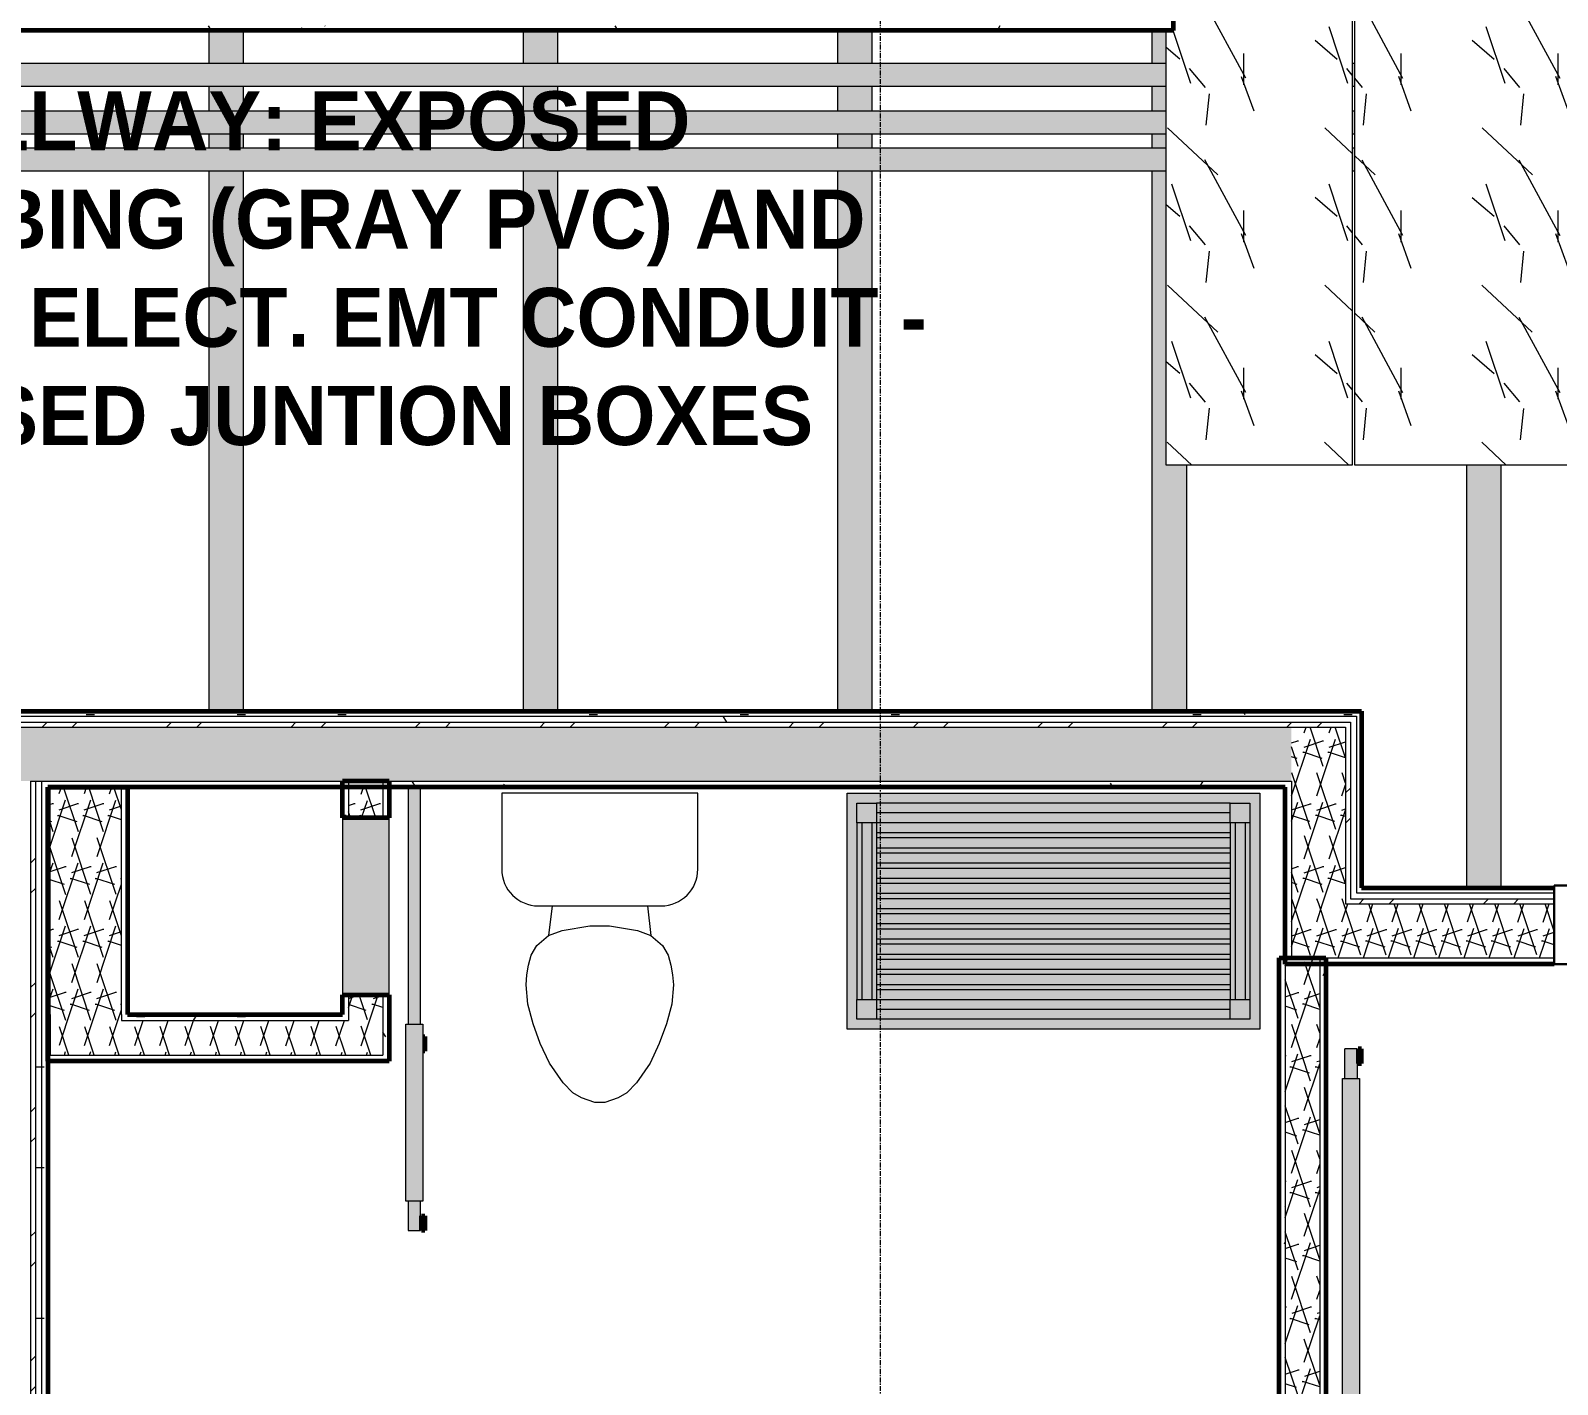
# Model space of a CAD drawing. Header units: inches. Extents: x -4169 to -1846, y 9706 to 12377.
# Drawn here: x -2913.8 to -2758.4, y 11579.8 to 11717.6 of the extents above; entities that cross this region are included whole.
import ezdxf

# ---------------------------------------------------------------- set-up
doc = ezdxf.new("R2010")
doc.units = ezdxf.units.IN
doc.header["$MEASUREMENT"] = 0
doc.linetypes.add('Grid Line 1_2_', pattern=[0.875, 0.5, -0.125, 0.125, -0.125])
for name, color, linetype, lineweight in [('0-1', 7, 'Continuous', 5), ('0-2', 50, 'Continuous', 18), ('A-CLNG', 13, 'Continuous', 18), ('A-CLNG-PATT-1', 252, 'Continuous', 18), ('A-DOOR', 31, 'Continuous', 18), ('A-DOOR-3', 135, 'Continuous', 18), ('A-DOOR-4', 50, 'Continuous', 18), ('A-DOOR-5', 10, 'Continuous', 60), ('A-DOOR-6', 31, 'Continuous', 30), ('A-DOOR-7', 31, 'Continuous', 9), ('A-DOOR-FRAM', 31, 'Continuous', 30), ('A-WALL', 113, 'Continuous', 18), ('A-WALL-1', 8, 'Continuous', 5), ('A-WALL-4', 10, 'Continuous', 60), ('A-WALL-5', 50, 'Continuous', 18), ('A-WALL-PATT-1', 250, 'Continuous', 9), ('A-WALL-PATT-2', 253, 'Continuous', 9), ('A-WALL-PATT-4', 111, 'Continuous', 9), ('G-ANNO-TEXT', 231, 'Continuous', 9), ('I-WALL-3', 2, 'Continuous', 60), ('P-PIPE', 3, 'Continuous', 9), ('P-PIPE-1', 3, 'Continuous', 5), ('P-SANR-FIXT-2', 250, 'Continuous', 9), ('Q-CASE-1', 9, 'Continuous', 9), ('Q-CASE-3', 250, 'Continuous', 9), ('S-BEAM', 12, 'Continuous', 9), ('S-GRID-1', 1, 'Grid Line 1_2_', 9)]:
    doc.layers.add(name, color=color, linetype=linetype, lineweight=lineweight)
doc.styles.add('Century Gothic_B', font='GOTHICB.TTF', dxfattribs={"height": 6})
pattern_1 = [(0, (0, 0), (20.48, 5.12), [0.845, -14.515, 0.845, -14.515, -81.92]), (0, (0, 0), (20.48, 5.12), [-30.72, 0.845, -29.875, 0.845, -14.515, -35.84]), (0, (0, 0), (20.48, 5.12), [-76.8, 0.845, -9.395, 0.845, -24.755]), (120, (7.68, 2.56), (-14.67405, 15.1762003), [0.845, -14.515, 0.845, -14.515, -81.92]), (120, (7.68, 2.56), (-14.67405, 15.1762003), [-30.72, 0.845, -29.875, 0.845, -14.515, -35.84]), (120, (7.68, 2.56), (-14.67405, 15.1762003), [-76.8, 0.845, -9.395, 0.845, -24.755]), (240, (10.24, 12.8), (-5.80595, -20.2962003), [0.845, -14.515, 0.845, -14.515, -81.92]), (240, (10.24, 12.8), (-5.80595, -20.2962003), [-30.72, 0.845, -29.875, 0.845, -14.515, -35.84]), (240, (10.24, 12.8), (-5.80595, -20.2962003), [-76.8, 0.845, -9.395, 0.845, -24.755])]
pattern_2 = [(161.57, (0.32, 0.32), (-2.560496185, -0.000537386), [0, -18.214, 2.022, 0]), (18.43, (-0.32, 0.32), (-2.560496185, 0.000537386), [0, -18.214, 2.022, 0]), (108.43, (0.32, 0.32), (1.27922091, -6.400876726), [6.07, -14.166]), (71.57, (-0.32, 0.32), (1.27922091, 6.400876726), [6.07, -14.166])]
pattern_3 = [(45, (0, 0), (-6.335677, 6.335677), []), (45, (0, 9.6), (-6.335677, 6.335677), [])]

# ---------------------------------------------------------------- blocks, each defined once
blk = doc.blocks.new('BARN - FLUSH - 3-0 x 7-0 BARN DOOR-2638557-ENLARGED RCP - 2ND FLOOR PLAN')
at = {"layer": 'A-DOOR-3'}
for points in [[(-58.5, 5.82), (-58.5, 6), (-60, 6), (-60, 5.67), (-58.5, 5.67)], [(-21, 5.82), (-57, 5.82), (-57, 4.07), (-21, 4.07)], [(-22.23, 6), (-23.73, 6), (-23.73, 5.82), (-22.23, 5.82)]]:
    blk.add_hatch(color=256, dxfattribs=at).paths.add_polyline_path(points, flags=0)
h = blk.add_hatch(color=256, dxfattribs=at)
h.paths.add_polyline_path([(21, 5.57), (-21, 5.55), (-21, 4.95), (21, 4.95), (21, 5.55)], flags=0)
h.paths.add_polyline_path([(-57, 5.57), (-60, 5.55), (-60, 4.95), (-57, 4.95), (-57, 5.57)], flags=0)
h = blk.add_hatch(color=256, dxfattribs=at)
h.paths.add_polyline_path([(21, 4.32), (21, 4.95), (-21, 4.95), (-21, 4.32), (17.92, 4.32)], flags=0)
h.paths.add_polyline_path([(-57, 4.79), (-57, 4.95), (-60, 4.95), (-60, 4.32), (-57, 4.34), (-57, 4.78)], flags=0)
at = {"layer": 'A-DOOR-4'}
for p, q in [((-60, 5.57), (-57, 5.57)), ((-60, 5.57), (-60, 4.95)), ((-60, 4.95), (-60, 4.32)), ((-57, 4.07), (-57, 5.82)), ((-57, 5.82), (-21, 5.82)), ((-21, 5.82), (-21, 4.07)), ((-21, 5.57), (21, 5.57)), ((21, 4.95), (21, 5.57)), ((21, 4.32), (21, 4.95)), ((-57, 4.32), (-60, 4.32)), ((-21, 4.07), (-57, 4.07)), ((21, 4.32), (-21, 4.32))]:
    blk.add_line(p, q, dxfattribs=at)
at = {"layer": 'A-DOOR-5'}
for p, q in [((-60, 6), (-60, 5.67)), ((-58.5, 6), (-60, 6)), ((-60, 5.67), (-58.5, 5.67)), ((-58.5, 5.67), (-58.5, 6)), ((-23.73, 6), (-23.73, 5.82)), ((-22.23, 6), (-23.73, 6)), ((-22.23, 5.82), (-22.23, 6))]:
    blk.add_line(p, q, dxfattribs=at)
blk = doc.blocks.new('Toilet-Domestic-3D - Toilet-Domestic-3D-1372870-ENLARGED RCP - 2ND FLOOR PLAN')
at = {"layer": 'P-SANR-FIXT-2'}
for p, q in [((-3.74, 10), (-2.74, 11)), ((-2.74, 11), (-1.87, 11.5)), ((-1.87, 11.5), (-0.5, 12)), ((-0.5, 12), (0.5, 12)), ((0.5, 12), (1.87, 11.5)), ((1.87, 11.5), (2.74, 11)), ((2.74, 11), (3.74, 10)), ((-5.13, 8), (-3.74, 10)), ((3.74, 10), (5.13, 8)), ((-6.06, 6), (-5.13, 8)), ((5.13, 8), (6.06, 6)), ((-6.79, 4), (-6.06, 6)), ((6.06, 6), (6.79, 4)), ((-7.33, 1.99), (-6.79, 4)), ((6.79, 4), (7.33, 1.99)), ((-7.5, 0), (-7.33, 1.99)), ((7.33, 1.99), (7.5, 0)), ((-7.41, -1), (-7.5, 0)), ((-7.24, -2), (-7.41, -1)), ((7.41, -1), (7.24, -2)), ((7.5, 0), (7.41, -1)), ((-6.97, -3), (-7.24, -2)), ((-6.4, -4), (-6.97, -3)), ((6.97, -3), (6.4, -4)), ((7.24, -2), (6.97, -3)), ((-5.21, -5), (-6.4, -4)), ((6.4, -4), (5.21, -5)), ((-3.84, -5.5), (-5.21, -5)), ((-4.86, -8.02), (-5.21, -5)), ((-1, -6), (-3.84, -5.5)), ((1, -6), (-1, -6)), ((3.84, -5.5), (1, -6)), ((5.21, -5), (3.84, -5.5)), ((4.86, -8.02), (5.21, -5)), ((6.25, -8.02), (-6.25, -8.02)), ((-9.98, -11.75), (-9.98, -19.48)), ((9.98, -19.48), (9.98, -11.75)), ((-9.98, -19.48), (9.98, -19.48))]:
    blk.add_line(p, q, dxfattribs=at)
for centre, start, end in [((-6.25, -11.75), 90, 180), ((6.25, -11.75), 0, 90)]:
    blk.add_arc(centre, 3.73, start, end, dxfattribs=at)
blk = doc.blocks.new('Bath Vanity - Bath Vanity 42_-V95-ENLARGED RCP - 2ND FLOOR PLAN')
at = {"layer": 'Q-CASE-1'}
h = blk.add_hatch(color=256, dxfattribs=at)
h.paths.add_polyline_path([(21.74, 0), (-20.26, 0), (-20.26, -24), (21.74, -24), (21.74, -1)], flags=0)
h.paths.add_polyline_path([(-19.26, -1), (20.74, -1), (20.74, -23), (-19.26, -23), (-19.26, -3)], flags=0)
h.paths.add_polyline_path([(17.58, -2), (-17.26, -2), (-17.26, -3), (18.74, -3), (18.74, -2)], flags=0)
h.paths.add_polyline_path([(18.74, -4), (-17.26, -4), (-17.26, -4.55), (18.74, -4.55)], flags=0)
h.paths.add_polyline_path([(17.58, -5.55), (-17.26, -5.55), (-17.26, -6.09), (18.74, -6.09), (18.74, -5.55)], flags=0)
h.paths.add_polyline_path([(-17.26, -7.09), (-17.26, -7.64), (18.74, -7.64), (18.74, -7.09), (-16.18, -7.09)], flags=0)
h.paths.add_polyline_path([(-16.18, -8.64), (-17.26, -8.64), (-17.26, -9.18), (18.74, -9.18), (18.74, -8.64), (-9.14, -8.64)], flags=0)
h.paths.add_polyline_path([(17.58, -10.18), (-17.26, -10.18), (-17.26, -10.73), (18.74, -10.73), (18.74, -10.18)], flags=0)
h.paths.add_polyline_path([(17.58, -11.73), (-17.26, -11.73), (-17.26, -12.27), (18.74, -12.27), (18.74, -11.73)], flags=0)
h.paths.add_polyline_path([(18.74, -13.27), (-17.26, -13.27), (-17.26, -13.82), (18.74, -13.82)], flags=0)
h.paths.add_polyline_path([(17.58, -14.82), (-17.26, -14.82), (-17.26, -15.36), (18.74, -15.36), (18.74, -14.82)], flags=0)
h.paths.add_polyline_path([(-16.18, -16.36), (-17.26, -16.36), (-17.26, -16.91), (18.74, -16.91), (18.74, -16.36), (17.58, -16.36)], flags=0)
h.paths.add_polyline_path([(-16.18, -17.91), (-17.26, -17.91), (-17.26, -18.45), (18.74, -18.45), (18.74, -17.91), (17.58, -17.91)], flags=0)
h.paths.add_polyline_path([(18.74, -19.45), (-17.26, -19.45), (-17.26, -20), (18.74, -20)], flags=0)
h.paths.add_polyline_path([(-17.26, -21), (-17.26, -22), (18.74, -22), (18.74, -21), (-16.18, -21)], flags=0)
h = blk.add_hatch(color=256, dxfattribs=at)
h.paths.add_polyline_path([(-18.76, -1), (-19.26, -1), (-19.26, -3), (-17.26, -3), (-17.26, -1), (-17.76, -1)], flags=0)
h.paths.add_polyline_path([(20.74, -1), (18.74, -1), (18.74, -3), (20.74, -3), (20.74, -1.11)], flags=0)
h.paths.add_polyline_path([(-19.26, -21), (-19.26, -23), (-17.26, -23), (-17.26, -21), (-18.76, -21)], flags=0)
h.paths.add_polyline_path([(18.74, -21), (18.74, -23), (20.74, -23), (20.74, -21), (19.17, -21)], flags=0)
for points in [[(17.58, -1), (-17.26, -1), (-17.26, -2), (18.74, -2), (18.74, -1)], [(-19.26, -3), (-19.26, -21), (-18.76, -21), (-18.76, -3)], [(-17.76, -3), (-18.76, -3), (-18.76, -21), (-17.76, -21), (-17.76, -4)], [(-17.76, -3), (-17.76, -21), (-17.26, -21), (-17.26, -3)], [(-17.26, -3), (-17.26, -4), (18.74, -4), (18.74, -3), (-16.18, -3)], [(19.24, -3), (18.74, -3), (18.74, -21), (19.24, -21), (19.24, -4)], [(20.24, -3), (19.24, -3), (19.24, -21), (20.24, -21), (20.24, -4)], [(20.24, -3), (20.24, -21), (20.74, -21), (20.74, -3)], [(-16.18, -4.55), (-17.26, -4.55), (-17.26, -5.55), (18.74, -5.55), (18.74, -4.55), (17.58, -4.55)], [(-16.18, -6.09), (-17.26, -6.09), (-17.26, -7.09), (18.74, -7.09), (18.74, -6.09), (17.58, -6.09)], [(17.58, -7.64), (-17.26, -7.64), (-17.26, -8.64), (18.74, -8.64), (18.74, -7.64)], [(-17.26, -9.18), (-17.26, -10.18), (18.74, -10.18), (18.74, -9.18), (-16.18, -9.18)], [(-16.18, -10.73), (-17.26, -10.73), (-17.26, -11.73), (18.74, -11.73), (18.74, -10.73), (17.58, -10.73)], [(-17.26, -12.27), (-17.26, -13.27), (18.74, -13.27), (18.74, -12.27), (-16.18, -12.27)], [(-16.18, -13.82), (-17.26, -13.82), (-17.26, -14.82), (18.74, -14.82), (18.74, -13.82), (17.58, -13.82)], [(-16.18, -15.36), (-17.26, -15.36), (-17.26, -16.36), (18.74, -16.36), (18.74, -15.36), (17.58, -15.36)], [(-16.18, -16.91), (-17.26, -16.91), (-17.26, -17.91), (18.74, -17.91), (18.74, -16.91), (17.58, -16.91)], [(-16.18, -18.45), (-17.26, -18.45), (-17.26, -19.45), (18.74, -19.45), (18.74, -18.45), (17.58, -18.45)], [(-17.26, -20), (-17.26, -21), (18.74, -21), (18.74, -20), (-16.18, -20)], [(17.58, -22), (-17.26, -22), (-17.26, -23), (18.74, -23), (18.74, -22), (18.01, -22)]]:
    blk.add_hatch(color=256, dxfattribs=at).paths.add_polyline_path(points, flags=0)
at = {"layer": 'Q-CASE-3'}
for p, q in [((-20.26, 0), (21.74, 0)), ((-20.26, -24), (-20.26, 0)), ((-19.26, -3), (-19.26, -1)), ((-19.26, -1), (-17.26, -1)), ((18.74, -1), (-17.26, -1)), ((-17.26, -1), (-17.26, -3)), ((18.74, -3), (18.74, -1)), ((18.74, -1), (20.74, -1)), ((20.74, -1), (20.74, -3)), ((21.74, 0), (21.74, -24)), ((-19.26, -3), (-19.26, -21)), ((-17.26, -3), (-19.26, -3)), ((-18.76, -3), (-18.76, -21)), ((-17.76, -3), (-17.76, -21)), ((18.74, -2), (-17.26, -2)), ((18.74, -3), (-17.26, -3)), ((-17.26, -3), (-17.26, -21)), ((18.74, -3), (18.74, -21)), ((20.74, -3), (18.74, -3)), ((19.24, -3), (19.24, -21)), ((20.24, -3), (20.24, -21)), ((20.74, -3), (20.74, -21)), ((-17.26, -4), (18.74, -4)), ((18.74, -4.55), (-17.26, -4.55)), ((-17.26, -5.55), (18.74, -5.55)), ((18.74, -6.09), (-17.26, -6.09)), ((-17.26, -7.09), (18.74, -7.09)), ((18.74, -7.64), (-17.26, -7.64)), ((-17.26, -8.64), (18.74, -8.64)), ((18.74, -9.18), (-17.26, -9.18)), ((-17.26, -10.18), (18.74, -10.18)), ((18.74, -10.73), (-17.26, -10.73)), ((-17.26, -11.73), (18.74, -11.73)), ((18.74, -12.27), (-17.26, -12.27)), ((-17.26, -13.27), (18.74, -13.27)), ((18.74, -13.82), (-17.26, -13.82)), ((-17.26, -14.82), (18.74, -14.82)), ((18.74, -15.36), (-17.26, -15.36)), ((-17.26, -16.36), (18.74, -16.36)), ((18.74, -16.91), (-17.26, -16.91)), ((-17.26, -17.91), (18.74, -17.91)), ((18.74, -18.45), (-17.26, -18.45)), ((-17.26, -19.45), (18.74, -19.45)), ((18.74, -20), (-17.26, -20)), ((-19.26, -23), (-19.26, -21)), ((-19.26, -21), (-17.26, -21)), ((-17.26, -21), (18.74, -21)), ((-17.26, -21), (-17.26, -23)), ((18.74, -23), (18.74, -21)), ((18.74, -21), (20.74, -21)), ((20.74, -21), (20.74, -23)), ((-17.26, -23), (-19.26, -23)), ((18.74, -22), (-17.26, -22)), ((18.74, -23), (-17.26, -23)), ((20.74, -23), (18.74, -23)), ((21.74, -24), (-20.26, -24))]:
    blk.add_line(p, q, dxfattribs=at)
blk = doc.blocks.new('BARN - FLUSH - WIDTH 2-V97-ENLARGED RCP - 2ND FLOOR PLAN')
at = {"layer": 'A-DOOR-3'}
h = blk.add_hatch(color=256, dxfattribs=at)
h.paths.add_polyline_path([(-33, -4.34), (-33, -4.95), (-30, -4.95), (-30, -4.32), (-33, -4.32)], flags=0)
h.paths.add_polyline_path([(-12, -4.86), (-11.99, -4.95), (12, -4.95), (12, -4.32), (-12, -4.34), (-12, -4.79)], flags=0)
for points in [[(-30, -5.82), (-12, -5.82), (-12, -4.07), (-30, -4.07)], [(-33, -6), (-31.5, -6), (-31.5, -5.67), (-33, -5.67)], [(-14.73, -6), (-13.23, -6), (-13.23, -5.82), (-14.73, -5.82)]]:
    blk.add_hatch(color=256, dxfattribs=at).paths.add_polyline_path(points, flags=0)
h = blk.add_hatch(color=256, dxfattribs=at)
h.paths.add_polyline_path([(-33, -5.55), (-33, -5.57), (-30, -5.55), (-30, -4.95), (-33, -4.95), (-33, -5.49)], flags=0)
h.paths.add_polyline_path([(-12, -4.95), (-11.99, -5.57), (12, -5.55), (12, -4.95), (-11.99, -4.95)], flags=0)
at = {"layer": 'A-DOOR-4'}
for p, q in [((-30, -4.32), (-33, -4.32)), ((-33, -4.32), (-33, -4.95)), ((-30, -5.82), (-30, -4.07)), ((-30, -4.07), (-12, -4.07)), ((-12, -4.07), (-12, -5.82)), ((12, -4.32), (-11.99, -4.32)), ((12, -4.95), (12, -4.32)), ((-33, -4.95), (-33, -5.57)), ((-33, -5.57), (-30, -5.57)), ((-12, -5.82), (-30, -5.82)), ((-11.99, -5.57), (12, -5.57)), ((12, -5.57), (12, -4.95))]:
    blk.add_line(p, q, dxfattribs=at)
at = {"layer": 'A-DOOR-5'}
for p, q in [((-33, -6), (-33, -5.67)), ((-33, -5.67), (-31.5, -5.67)), ((-31.5, -6), (-33, -6)), ((-31.5, -5.67), (-31.5, -6)), ((-14.73, -6), (-14.73, -5.82)), ((-13.23, -6), (-14.73, -6)), ((-13.23, -5.82), (-13.23, -6))]:
    blk.add_line(p, q, dxfattribs=at)
blk = doc.blocks.new('CTR - 1st Phase - Unit Layouts_rvt-1-ENLARGED RCP - 2ND FLOOR PLAN')
at = {"layer": 'A-WALL-1'}
for points in [[(-2911.82, 11613.36), (-2911.82, 11640.61), (-2912.07, 11640.61), (-2912.07, 11613.36)], [(-2881.45, 11619.49), (-2877.32, 11619.49), (-2877.32, 11637.49), (-2882.07, 11637.49), (-2882.07, 11619.49)]]:
    blk.add_hatch(color=256, dxfattribs=at).paths.add_polyline_path(points, flags=0)
at = {"layer": 'A-WALL-PATT-1'}
h = blk.add_hatch(dxfattribs=at)
h.set_pattern_fill('FP_1', color=256, style=0, pattern_type=2)
h.set_pattern_definition(pattern_1)
h.paths.add_polyline_path([(-2882.07, 11616.86), (-2881.45, 11616.86), (-2881.45, 11619.49), (-2882.07, 11619.49), (-2882.07, 11617.49)], flags=0)
h.paths.add_polyline_path([(-2882.07, 11637.49), (-2881.45, 11637.49), (-2881.45, 11640.61), (-2882.07, 11640.61)], flags=0)
h = blk.add_hatch(dxfattribs=at)
h.set_pattern_fill('FP_1', color=256, style=0, pattern_type=2)
h.set_pattern_definition(pattern_1)
h.paths.add_polyline_path([(-2877.95, 11612.74), (-2877.32, 11612.74), (-2877.32, 11619.49), (-2877.95, 11619.49), (-2877.95, 11613.36)], flags=0)
h.paths.add_polyline_path([(-2877.95, 11637.49), (-2877.32, 11637.49), (-2877.32, 11640.61), (-2877.95, 11640.61)], flags=0)
h = blk.add_hatch(dxfattribs=at)
h.set_pattern_fill('FP_1', color=256, style=0, pattern_type=2)
h.set_pattern_definition(pattern_1)
h.paths.add_polyline_path([(-2786.72, 11532.89), (-2786.1, 11532.89), (-2786.1, 11535.99), (-2786.72, 11535.99)], flags=0)
h.paths.add_polyline_path([(-2786.1, 11571.99), (-2786.1, 11572.61), (-2786.72, 11572.61), (-2786.72, 11571.99)], flags=0)
h.paths.add_polyline_path([(-2786.72, 11576.11), (-2786.1, 11576.11), (-2786.1, 11623.26), (-2786.72, 11623.26), (-2786.72, 11576.74)], flags=0)
h = blk.add_hatch(dxfattribs=at)
h.set_pattern_fill('FP_1', color=256, style=0, pattern_type=2)
h.set_pattern_definition(pattern_1)
h.paths.add_polyline_path([(-2781.97, 11532.89), (-2781.97, 11535.99), (-2782.6, 11535.99), (-2782.6, 11532.89)], flags=0)
h.paths.add_polyline_path([(-2781.97, 11571.99), (-2781.97, 11623.24), (-2782.6, 11623.24), (-2782.6, 11571.99)], flags=0)
h = blk.add_hatch(dxfattribs=at)
h.set_pattern_fill('FP_1', color=256, style=0, pattern_type=2)
h.set_pattern_definition(pattern_1)
h.paths.add_polyline_path([(-2890.16, 11616.86), (-2882.07, 11616.86), (-2882.07, 11617.49), (-2904.57, 11617.49), (-2904.57, 11616.86), (-2903.95, 11616.86)], flags=0)
at = {"layer": 'A-WALL-PATT-2'}
h = blk.add_hatch(dxfattribs=at)
h.set_pattern_fill('FP_2', color=256, style=0, pattern_type=2)
h.set_pattern_definition(pattern_2)
h.paths.add_polyline_path([(-2911.82, 11616.86), (-2904.57, 11616.86), (-2904.57, 11640.62), (-2911.82, 11640.61), (-2911.82, 11616.86)], flags=0)
h = blk.add_hatch(dxfattribs=at)
h.set_pattern_fill('FP_2', color=256, style=0, pattern_type=2)
h.set_pattern_definition(pattern_2)
h.paths.add_polyline_path([(-2877.95, 11613.36), (-2877.95, 11619.49), (-2881.45, 11619.49), (-2881.45, 11613.36)], flags=0)
h.paths.add_polyline_path([(-2877.95, 11637.49), (-2877.95, 11640.61), (-2881.45, 11640.61), (-2881.45, 11637.49)], flags=0)
h = blk.add_hatch(dxfattribs=at)
h.set_pattern_fill('FP_2', color=256, style=0, pattern_type=2)
h.set_pattern_definition(pattern_2)
h.paths.add_polyline_path([(-2782.6, 11532.26), (-2782.6, 11535.99), (-2786.1, 11535.99), (-2786.1, 11532.26), (-2783.5, 11532.26)], flags=0)
h.paths.add_polyline_path([(-2786.1, 11571.99), (-2782.6, 11571.99), (-2782.6, 11623.26), (-2786.1, 11623.26), (-2786.1, 11572.61)], flags=0)
h = blk.add_hatch(dxfattribs=at)
h.set_pattern_fill('FP_2', color=256, style=0, pattern_type=2)
h.set_pattern_definition(pattern_2)
h.paths.add_polyline_path([(-2890.16, 11613.36), (-2881.45, 11613.36), (-2881.45, 11616.86), (-2911.82, 11616.86), (-2911.82, 11613.36), (-2904.57, 11613.36)], flags=0)
at = {"layer": 'A-WALL-4'}
for p, q in [((-2912.07, 11617.49), (-2912.07, 11640.62)), ((-2912.07, 11640.62), (-2903.95, 11640.62)), ((-2903.95, 11640.62), (-2903.95, 11617.49)), ((-2882.07, 11637.49), (-2882.07, 11641.25)), ((-2882.07, 11641.25), (-2877.32, 11641.25)), ((-2877.32, 11641.25), (-2877.32, 11637.49)), ((-2877.32, 11637.49), (-2882.07, 11637.49)), ((-2786.72, 11576.74), (-2786.72, 11623.26)), ((-2786.72, 11623.26), (-2781.97, 11623.26)), ((-2781.97, 11623.26), (-2781.97, 11571.99)), ((-2882.07, 11617.49), (-2882.07, 11619.49)), ((-2882.07, 11619.49), (-2877.32, 11619.49)), ((-2877.32, 11619.49), (-2877.32, 11612.74)), ((-2912.07, 11613.36), (-2912.07, 11617.49)), ((-2903.95, 11617.49), (-2882.07, 11617.49)), ((-2912.07, 11612.74), (-2912.07, 11613.36)), ((-2882.07, 11612.74), (-2912.07, 11612.74)), ((-2877.95, 11612.74), (-2882.07, 11612.74)), ((-2877.32, 11612.74), (-2877.95, 11612.74))]:
    blk.add_line(p, q, dxfattribs=at)
at = {"layer": 'A-WALL-5'}
for p, q in [((-2911.82, 11617.49), (-2911.82, 11640.62)), ((-2904.57, 11617.49), (-2904.57, 11640.62)), ((-2881.45, 11641.25), (-2881.45, 11637.49)), ((-2877.95, 11641.25), (-2877.95, 11637.49)), ((-2882.07, 11637.49), (-2882.07, 11619.49)), ((-2877.32, 11619.49), (-2877.32, 11637.49)), ((-2786.1, 11623.26), (-2786.1, 11576.11)), ((-2782.6, 11623.26), (-2782.6, 11571.99)), ((-2881.45, 11619.49), (-2881.45, 11616.86)), ((-2877.95, 11619.49), (-2877.95, 11613.36)), ((-2911.82, 11617.49), (-2911.82, 11616.86)), ((-2911.82, 11616.86), (-2911.82, 11613.36)), ((-2904.57, 11617.49), (-2904.57, 11616.86)), ((-2904.57, 11616.86), (-2882.07, 11616.86)), ((-2882.07, 11616.86), (-2881.45, 11616.86)), ((-2912.07, 11613.36), (-2911.82, 11613.36)), ((-2912.07, 11613.36), (-2911.82, 11613.36)), ((-2911.82, 11613.36), (-2882.07, 11613.36)), ((-2882.07, 11613.36), (-2881.45, 11613.36)), ((-2881.45, 11613.36), (-2877.95, 11613.36))]:
    blk.add_line(p, q, dxfattribs=at)
at = {"layer": '0-2'}
for name, p, rotation in [('BARN - FLUSH - WIDTH 2-V97-ENLARGED RCP - 2ND FLOOR PLAN', (-2879.7, 11628.49), 90.00000000001079), ('Toilet-Domestic-3D - Toilet-Domestic-3D-1372870-ENLARGED RCP - 2ND FLOOR PLAN', (-2855.88, 11620.52), 180), ('BARN - FLUSH - 3-0 x 7-0 BARN DOOR-2638557-ENLARGED RCP - 2ND FLOOR PLAN', (-2784.35, 11553.99), 269.9999999999976)]:
    blk.add_blockref(name, p, dxfattribs=dict(at, rotation=rotation))
blk.add_blockref('Bath Vanity - Bath Vanity 42_-V95-ENLARGED RCP - 2ND FLOOR PLAN', (-2810.44, 11640), dxfattribs=at)
blk = doc.blocks.new('CTR - 1st Phase - Shell_rvt-1-ENLARGED RCP - 2ND FLOOR PLAN')
at = {"layer": 'S-GRID-1'}
blk.add_line((-2827.32, 9836.18), (-2827.32, 12344.54), dxfattribs=at)
blk = doc.blocks.new('Dimension Lumber - LVL - 3_5X5_5-V184-ENLARGED RCP - 2ND FLOOR PLAN')
at = {"layer": 'S-BEAM'}
h = blk.add_hatch(color=256, dxfattribs=at)
h.paths.add_polyline_path([(34.62, 1.75), (-20.31, 1.75), (-20.31, -1.75), (34.62, -1.75), (34.62, -1.54)], flags=0)
h.paths.add_polyline_path([(-22.69, -1.75), (-22.69, 1.75), (-24.07, 1.75), (-24.07, -1.75), (-24, -1.75)], flags=0)
h.paths.add_polyline_path([(-26.45, 1.75), (-28.94, 1.75), (-28.94, -1.75), (-26.45, -1.75), (-26.45, -1.54)], flags=0)
h.paths.add_polyline_path([(-31.32, -1.54), (-31.32, 1.75), (-34.63, 1.75), (-34.63, -1.75), (-31.32, -1.75)], flags=0)
for p, q in [((-34.63, 1.75), (-31.32, 1.75)), ((-28.94, 1.75), (-26.45, 1.75)), ((-24.07, 1.75), (-22.69, 1.75)), ((-20.31, 1.75), (34.62, 1.75)), ((-34.63, -1.75), (-31.32, -1.75)), ((-28.94, -1.75), (-26.45, -1.75)), ((-24.07, -1.75), (-22.69, -1.75)), ((-20.31, -1.75), (34.62, -1.75))]:
    blk.add_line(p, q, dxfattribs=at)
blk = doc.blocks.new('Dimension Lumber - LVL - 3_5X5_5-V186-ENLARGED RCP - 2ND FLOOR PLAN')
at = {"layer": 'S-BEAM'}
h = blk.add_hatch(color=256, dxfattribs=at)
h.paths.add_polyline_path([(45.1, 1.75), (20.07, 1.75), (20.07, -0.31), (-9.84, -0.31), (-9.84, -1.75), (45.1, -1.75), (45.1, -0.31)], flags=0)
h.paths.add_polyline_path([(-12.21, -1.75), (-12.21, -0.31), (-13.6, -0.31), (-13.6, -1.75), (-13.52, -1.75)], flags=0)
h.paths.add_polyline_path([(-15.97, -1.75), (-15.97, -0.31), (-18.47, -0.31), (-18.47, -1.75)], flags=0)
h.paths.add_polyline_path([(-20.84, -0.31), (-24.15, -0.31), (-24.15, -1.75), (-20.84, -1.75)], flags=0)
for p, q in [((20.07, 1.75), (45.1, 1.75)), ((-24.15, -1.75), (-20.84, -1.75)), ((-18.47, -1.75), (-15.97, -1.75)), ((-13.6, -1.75), (-12.21, -1.75)), ((-9.84, -1.75), (45.1, -1.75))]:
    blk.add_line(p, q, dxfattribs=at)
blk = doc.blocks.new('Dimension Lumber - LVL - 3_5X5_5-V171-ENLARGED RCP - 2ND FLOOR PLAN')
at = {"layer": 'S-BEAM'}
blk.add_hatch(color=256, dxfattribs=at).paths.add_polyline_path([(9.6, -1.75), (52.63, -1.75), (52.63, 1.75), (9.6, 1.75), (9.6, -1.28)], flags=0)
for p, q in [((9.6, 1.75), (52.63, 1.75)), ((9.6, -1.75), (52.63, -1.75))]:
    blk.add_line(p, q, dxfattribs=at)
blk = doc.blocks.new('HOLLOW METAL - UNIT DOOR-2154429-ENLARGED RCP - 2ND FLOOR PLAN')
at = {"layer": 'A-DOOR-6'}
for p, q in [((16.25, -4.125), (18, -4.125)), ((16.25, -40.125), (16.25, -4.125)), ((18, -4.125), (18, -40.125)), ((18, -40.125), (16.25, -40.125))]:
    blk.add_line(p, q, dxfattribs=at)
at = {"layer": 'A-DOOR-7'}
blk.add_arc((18, -4.125), 36, 180, 270, dxfattribs=at)
at = {"layer": 'A-DOOR-FRAM'}
for p, q in [((-20, 3.875), (-18, 3.875)), ((-20, -4.125), (-20, 3.875)), ((-18, 3.875), (-18, 1.9375)), ((18, 3.875), (20, 3.875)), ((18, 1.9375), (18, 3.875)), ((20, 3.875), (20, -4.125)), ((-18, 1.9375), (-17.375, 1.9375)), ((-17.375, 1.9375), (-17.375, -2.1875)), ((17.375, 1.9375), (18, 1.9375)), ((17.375, -2.1875), (17.375, 1.9375)), ((-18, -2.1875), (-18, -4.125)), ((-17.375, -2.1875), (-18, -2.1875)), ((18, -2.1875), (17.375, -2.1875)), ((18, -4.125), (18, -2.1875)), ((-18, -4.125), (-20, -4.125)), ((20, -4.125), (18, -4.125))]:
    blk.add_line(p, q, dxfattribs=at)

msp = doc.modelspace()

# ---------------------------------------------------------------- hatches: boundary and pattern name
at = {"layer": 'A-CLNG-PATT-1'}
h = msp.add_hatch(dxfattribs=at)
h.set_pattern_fill('FP_55', color=256, style=0, pattern_type=2)
h.set_pattern_definition([(108.435, (4.16, 0), (-16.000521, 32.0003383), [6.072, -44.525]), (139.399, (2.24, 5.76), (-96.00016541, 79.9998798), [2.95, -144.562]), (136.848, (16, 7.68), (-240.00202852, 223.9982064), [7.018, -343.889]), (109.983, (10.88, 12.48), (-47.99971113, 127.99986808), [3.746, -183.53]), (90, (9.6, 0), (-16, 16), [3.2, -12.8]), (118.443, (9.6, 3.2), (112.0002199, -207.99937941), [8.734, -427.981]), (84.289, (5.44, 10.88), (-16.00092206, -143.99947947), [3.216, -157.582]), (129.806, (5.76, 14.08), (64.00060153, -80.0001644), [2.499, -122.465])])
h.paths.add_polyline_path([(-2721.68, 11673.39), (-2721.68, 11716.36), (-2740.63, 11716.36), (-2740.63, 11673.39)], flags=0)
h.paths.add_polyline_path([(-2740.88, 11673.39), (-2740.88, 11735.61), (-2741.2, 11735.61), (-2741.2, 11735.36), (-2743.2, 11735.36), (-2743.2, 11735.61), (-2779.03, 11735.61), (-2779.03, 11673.39), (-2755.1, 11673.39)], flags=0)
h.paths.add_polyline_path([(-2785.68, 11673.39), (-2779.28, 11673.39), (-2779.28, 11735.36), (-2781.2, 11735.36), (-2781.2, 11735.61), (-2797.52, 11735.61), (-2797.52, 11717.61), (-2798.23, 11717.61), (-2798.23, 11673.39), (-2788.86, 11673.39)], flags=0)
at = {"layer": 'A-WALL-PATT-4'}
h = msp.add_hatch(dxfattribs=at)
h.set_pattern_fill('FP_1', color=256, style=0, pattern_type=2)
h.set_pattern_definition(pattern_1)
h.paths.add_polyline_path([(-2798.02, 11717.61), (-2798.02, 11718.11), (-3073, 11718.11), (-3073, 11717.61), (-2798.23, 11717.61)], flags=0)
h = msp.add_hatch(dxfattribs=at)
h.set_pattern_fill('FP_1', color=256, style=0, pattern_type=2)
h.set_pattern_definition(pattern_1)
h.paths.add_polyline_path([(-2779.47, 11647.86), (-2778.85, 11647.86), (-2778.85, 11648.36), (-3026.02, 11648.36), (-3026.02, 11647.86), (-2779.97, 11647.86)], flags=0)
h = msp.add_hatch(dxfattribs=at)
h.set_pattern_fill('FP_1', color=256, style=0, pattern_type=2)
h.set_pattern_definition(pattern_1)
h.paths.add_polyline_path([(-2890.16, 11647.24), (-2779.47, 11647.24), (-2779.47, 11647.86), (-3025.4, 11647.86), (-3025.4, 11647.24), (-2907.05, 11647.24)], flags=0)
h = msp.add_hatch(dxfattribs=at)
h.set_pattern_fill('FP_38', color=256, style=0, pattern_type=2)
h.set_pattern_definition(pattern_3)
h.paths.add_polyline_path([(-2907.05, 11646.74), (-2779.97, 11646.74), (-2779.99, 11647.24), (-3024.9, 11647.24), (-3024.9, 11646.74), (-2923.93, 11646.74)], flags=0)
h = msp.add_hatch(dxfattribs=at)
h.set_pattern_fill('FP_2', color=256, style=0, pattern_type=2)
h.set_pattern_definition(pattern_2)
h.paths.add_polyline_path([(-2785.47, 11641.24), (-2785.47, 11646.74), (-3019.4, 11646.74), (-3019.4, 11641.24), (-2786.1, 11641.24)], flags=0)
h = msp.add_hatch(dxfattribs=at)
h.set_pattern_fill('FP_2', color=256, style=0, pattern_type=2)
h.set_pattern_definition(pattern_2)
h.paths.add_polyline_path([(-2779.97, 11628.74), (-2779.97, 11646.74), (-2785.47, 11646.74), (-2785.47, 11628.74)], flags=0)
h = msp.add_hatch(dxfattribs=at)
h.set_pattern_fill('FP_38', color=256, style=0, pattern_type=2)
h.set_pattern_definition(pattern_3)
h.paths.add_polyline_path([(-2779.97, 11629.24), (-2779.47, 11629.24), (-2779.47, 11647.24), (-2779.97, 11647.24), (-2779.97, 11630.36)], flags=0)
h = msp.add_hatch(dxfattribs=at)
h.set_pattern_fill('FP_1', color=256, style=0, pattern_type=2)
h.set_pattern_definition(pattern_1)
h.paths.add_polyline_path([(-2856.4, 11640.61), (-2786.1, 11640.61), (-2786.1, 11641.24), (-2912.7, 11641.24), (-2912.7, 11640.61), (-2865.85, 11640.61)], flags=0)
h.paths.add_polyline_path([(-2991.46, 11640.61), (-2919.95, 11640.61), (-2919.95, 11641.24), (-3018.77, 11641.24), (-3018.77, 11640.61), (-3018.15, 11640.61)], flags=0)
h = msp.add_hatch(dxfattribs=at)
h.set_pattern_fill('FP_38', color=256, style=0, pattern_type=2)
h.set_pattern_definition(pattern_3)
h.paths.add_polyline_path([(-2913.32, 11255.64), (-2913.32, 11377.43), (-2913.82, 11377.43), (-2913.82, 11255.64)], flags=0)
h.paths.add_polyline_path([(-2913.52, 11407.43), (-2913.32, 11407.43), (-2913.32, 11447.86), (-2913.82, 11447.86), (-2913.82, 11407.43)], flags=0)
h.paths.add_polyline_path([(-2913.32, 11451.36), (-2913.32, 11641.24), (-2913.82, 11641.24), (-2913.82, 11451.36), (-2913.58, 11451.36)], flags=0)
h = msp.add_hatch(dxfattribs=at)
h.set_pattern_fill('FP_1', color=256, style=0, pattern_type=2)
h.set_pattern_definition(pattern_1)
h.paths.add_polyline_path([(-2912.7, 11255.64), (-2912.7, 11377.43), (-2913.32, 11377.43), (-2913.32, 11255.64)], flags=0)
h.paths.add_polyline_path([(-2913.08, 11407.43), (-2912.7, 11407.43), (-2912.7, 11447.86), (-2913.32, 11447.86), (-2913.32, 11407.43)], flags=0)
h.paths.add_polyline_path([(-2912.7, 11451.36), (-2912.7, 11641.24), (-2913.32, 11641.24), (-2913.32, 11451.36), (-2913.01, 11451.36)], flags=0)
h = msp.add_hatch(dxfattribs=at)
h.set_pattern_fill('FP_1', color=256, style=0, pattern_type=2)
h.set_pattern_definition(pattern_1)
h.paths.add_polyline_path([(-2912.07, 11255.64), (-2912.07, 11377.43), (-2912.7, 11377.43), (-2912.7, 11255.64)], flags=0)
h.paths.add_polyline_path([(-2912.7, 11407.43), (-2912.07, 11407.43), (-2912.07, 11447.86), (-2912.7, 11447.86), (-2912.7, 11422.3)], flags=0)
h.paths.add_polyline_path([(-2912.07, 11451.36), (-2912.07, 11640.61), (-2912.7, 11640.61), (-2912.7, 11451.36)], flags=0)
h = msp.add_hatch(dxfattribs=at)
h.set_pattern_fill('FP_38', color=256, style=0, pattern_type=2)
h.set_pattern_definition(pattern_3)
h.paths.add_polyline_path([(-2650.72, 11628.74), (-2649.47, 11628.74), (-2649.47, 11629.24), (-2670.72, 11629.24), (-2670.72, 11628.74), (-2653.8, 11628.74)], flags=0)
h.paths.add_polyline_path([(-2778.72, 11628.74), (-2758.72, 11628.74), (-2758.72, 11629.24), (-2779.97, 11629.24), (-2779.97, 11628.74), (-2778.85, 11628.74)], flags=0)
h.paths.add_polyline_path([(-2711.72, 11628.74), (-2710.72, 11628.74), (-2710.72, 11629.24), (-2718.72, 11629.24), (-2718.72, 11628.74), (-2712.22, 11628.74)], flags=0)
h = msp.add_hatch(dxfattribs=at)
h.set_pattern_fill('FP_1', color=256, style=0, pattern_type=2)
h.set_pattern_definition(pattern_1)
h.paths.add_polyline_path([(-2650.72, 11629.24), (-2649.97, 11629.24), (-2649.97, 11629.86), (-2670.72, 11629.86), (-2670.72, 11629.24), (-2653.8, 11629.24)], flags=0)
h.paths.add_polyline_path([(-2718.72, 11629.24), (-2710.72, 11629.24), (-2710.72, 11629.86), (-2718.72, 11629.86)], flags=0)
h.paths.add_polyline_path([(-2767.67, 11629.24), (-2758.72, 11629.24), (-2758.72, 11629.86), (-2779.47, 11629.86), (-2779.47, 11629.24), (-2771.98, 11629.24)], flags=0)
h = msp.add_hatch(dxfattribs=at)
h.set_pattern_fill('FP_1', color=256, style=0, pattern_type=2)
h.set_pattern_definition(pattern_1)
h.paths.add_polyline_path([(-2668.17, 11629.86), (-2650.6, 11629.86), (-2650.6, 11630.36), (-2670.72, 11630.36), (-2670.72, 11629.86)], flags=0)
h.paths.add_polyline_path([(-2711.72, 11629.86), (-2710.72, 11629.86), (-2710.72, 11630.36), (-2718.72, 11630.36), (-2718.72, 11629.86), (-2712.22, 11629.86)], flags=0)
h.paths.add_polyline_path([(-2778.72, 11629.86), (-2758.72, 11629.86), (-2758.72, 11630.36), (-2778.85, 11630.36), (-2778.85, 11629.86)], flags=0)
h = msp.add_hatch(dxfattribs=at)
h.set_pattern_fill('FP_2', color=256, style=0, pattern_type=2)
h.set_pattern_definition(pattern_2)
h.paths.add_polyline_path([(-2670.72, 11623.24), (-2643.97, 11623.26), (-2643.97, 11628.74), (-2670.72, 11628.74), (-2670.72, 11624.55)], flags=0)
h.paths.add_polyline_path([(-2718.72, 11623.24), (-2710.72, 11623.24), (-2710.72, 11628.74), (-2718.72, 11628.74), (-2718.72, 11624.55)], flags=0)
h.paths.add_polyline_path([(-2769.67, 11623.24), (-2758.72, 11623.24), (-2758.72, 11628.74), (-2785.47, 11628.74), (-2785.45, 11623.26), (-2771.98, 11623.24)], flags=0)
h = msp.add_hatch(dxfattribs=at)
h.set_pattern_fill('FP_1', color=256, style=0, pattern_type=2)
h.set_pattern_definition(pattern_1)
h.paths.add_polyline_path([(-2653.8, 11622.61), (-2647.47, 11622.61), (-2647.47, 11623.24), (-2670.72, 11623.24), (-2670.72, 11622.61)], flags=0)
h.paths.add_polyline_path([(-2718.35, 11622.61), (-2718.35, 11623.24), (-2718.72, 11623.24), (-2718.72, 11622.61)], flags=0)
h.paths.add_polyline_path([(-2779.97, 11622.61), (-2758.72, 11622.61), (-2758.72, 11623.24), (-2781.97, 11623.24), (-2781.97, 11622.61)], flags=0)
h.paths.add_polyline_path([(-2710.72, 11622.61), (-2710.72, 11623.24), (-2711.1, 11623.24), (-2711.1, 11622.61)], flags=0)
at = {"layer": 'P-PIPE-1'}
h = msp.add_hatch(color=256, dxfattribs=at)
h.paths.add_polyline_path([(-2476.53, 11713.12), (-2475.27, 11713.12), (-2476.46, 11714.31), (-2721.68, 11714.29), (-2721.68, 11713.12), (-2484.97, 11713.12)], flags=0)
h.paths.add_polyline_path([(-3435.32, 11713.12), (-2798.23, 11713.12), (-2798.23, 11714.31), (-3435.32, 11714.31), (-3435.32, 11713.13)], flags=0)
h.paths.add_polyline_path([(-2740.63, 11713.12), (-2740.63, 11714.31), (-2740.88, 11714.29), (-2740.88, 11713.12)], flags=0)
h.paths.add_polyline_path([(-2779.28, 11713.12), (-2779.03, 11713.12), (-2779.03, 11714.31), (-2779.28, 11714.29), (-2779.28, 11713.32)], flags=0)
h = msp.add_hatch(color=256, dxfattribs=at)
h.paths.add_polyline_path([(-3435.32, 11711.93), (-2798.23, 11711.96), (-2798.23, 11713.12), (-3435.32, 11713.12), (-3435.32, 11711.93)], flags=0)
h.paths.add_polyline_path([(-2474.08, 11711.93), (-2475.27, 11713.12), (-2721.68, 11713.12), (-2721.68, 11711.93), (-2476.53, 11711.93)], flags=0)
h.paths.add_polyline_path([(-2740.63, 11711.93), (-2740.63, 11713.12), (-2740.88, 11713.12), (-2740.88, 11711.93)], flags=0)
h.paths.add_polyline_path([(-2779.03, 11711.93), (-2779.03, 11713.12), (-2779.28, 11713.12), (-2779.28, 11711.93)], flags=0)
h = msp.add_hatch(color=256, dxfattribs=at)
h.paths.add_polyline_path([(-2873.28, 11708.25), (-2798.23, 11708.25), (-2798.23, 11709.44), (-3435.32, 11709.44), (-3435.32, 11708.25), (-2890.16, 11708.25)], flags=0)
h.paths.add_polyline_path([(-2779.28, 11708.25), (-2779.03, 11708.25), (-2779.03, 11709.44), (-2779.28, 11709.42), (-2779.28, 11708.44)], flags=0)
h.paths.add_polyline_path([(-2470.4, 11708.25), (-2471.58, 11709.44), (-2721.68, 11709.42), (-2721.68, 11708.25), (-2476.53, 11708.25)], flags=0)
h.paths.add_polyline_path([(-2740.88, 11708.25), (-2740.63, 11708.25), (-2740.63, 11709.44), (-2740.88, 11709.42), (-2740.88, 11708.45)], flags=0)
h = msp.add_hatch(color=256, dxfattribs=at)
h.paths.add_polyline_path([(-2860.17, 11707.06), (-2798.23, 11707.09), (-2798.23, 11708.25), (-3435.32, 11708.23), (-3435.32, 11707.06), (-2863.67, 11707.06)], flags=0)
h.paths.add_polyline_path([(-2469.21, 11707.06), (-2470.4, 11708.25), (-2721.68, 11708.25), (-2721.68, 11707.06), (-2476.53, 11707.06)], flags=0)
h.paths.add_polyline_path([(-2740.63, 11707.06), (-2740.63, 11708.25), (-2740.88, 11708.25), (-2740.88, 11707.06)], flags=0)
h.paths.add_polyline_path([(-2779.03, 11707.06), (-2779.03, 11708.25), (-2779.28, 11708.25), (-2779.28, 11707.06)], flags=0)
h = msp.add_hatch(color=256, dxfattribs=at)
h.paths.add_polyline_path([(-2740.88, 11704.49), (-2740.63, 11704.49), (-2740.63, 11705.68), (-2740.88, 11705.66), (-2740.88, 11704.7)], flags=0)
h.paths.add_polyline_path([(-2466.64, 11704.49), (-2467.83, 11705.68), (-2721.68, 11705.67), (-2721.68, 11704.49), (-2468.09, 11704.49)], flags=0)
h.paths.add_polyline_path([(-2907.05, 11704.49), (-2798.23, 11704.49), (-2798.23, 11705.68), (-3435.32, 11705.68), (-3435.32, 11704.49), (-2923.93, 11704.49)], flags=0)
h.paths.add_polyline_path([(-2779.28, 11704.49), (-2779.03, 11704.49), (-2779.03, 11705.68), (-2779.28, 11705.66), (-2779.28, 11704.69)], flags=0)
h = msp.add_hatch(color=256, dxfattribs=at)
h.paths.add_polyline_path([(-2822.63, 11703.3), (-2798.23, 11703.33), (-2798.23, 11704.49), (-3435.32, 11704.49), (-3435.32, 11703.3), (-2828.17, 11703.3)], flags=0)
h.paths.add_polyline_path([(-2465.45, 11703.3), (-2466.64, 11704.49), (-2721.68, 11704.49), (-2721.68, 11703.3), (-2468.09, 11703.3)], flags=0)
h.paths.add_polyline_path([(-2740.63, 11703.3), (-2740.63, 11704.49), (-2740.88, 11704.49), (-2740.88, 11703.3)], flags=0)
h.paths.add_polyline_path([(-2779.28, 11703.3), (-2779.03, 11703.33), (-2779.03, 11704.49), (-2779.28, 11704.49), (-2779.28, 11703.33)], flags=0)

# ---------------------------------------------------------------- linework, layer by layer
at = {"layer": 'A-CLNG'}
for p, q in [((-2779.28, 11735.36), (-2779.28, 11673.39)), ((-2779.03, 11673.39), (-2779.03, 11735.61)), ((-2798.23, 11673.39), (-2798.23, 11717.61)), ((-2779.28, 11673.39), (-2798.23, 11673.39)), ((-2740.88, 11673.39), (-2779.03, 11673.39))]:
    msp.add_line(p, q, dxfattribs=at)
at = {"layer": 'A-WALL'}
for p, q in [((-3026.02, 11647.86), (-2778.85, 11647.86)), ((-2778.85, 11647.86), (-2778.85, 11629.86)), ((-3025.4, 11647.24), (-2779.47, 11647.24)), ((-3024.9, 11646.74), (-2779.97, 11646.74)), ((-2779.97, 11646.74), (-2779.97, 11628.74)), ((-2779.47, 11647.24), (-2779.47, 11629.24)), ((-2913.82, 11641.24), (-2913.82, 11407.43)), ((-2913.82, 11641.24), (-2785.47, 11641.24)), ((-2913.32, 11641.24), (-2913.32, 11407.43)), ((-2912.7, 11641.24), (-2912.7, 11407.43)), ((-2785.47, 11641.24), (-2785.47, 11623.24)), ((-2779.47, 11629.24), (-2758.72, 11629.24)), ((-2778.85, 11629.86), (-2758.72, 11629.86)), ((-2779.97, 11628.74), (-2758.72, 11628.74)), ((-2785.47, 11623.24), (-2758.72, 11623.24))]:
    msp.add_line(p, q, dxfattribs=at)
at = {"layer": 'I-WALL-3'}
for p, q in [((-2797.52, 11735.61), (-2797.52, 11717.61)), ((-2797.52, 11717.61), (-3073.5, 11717.61)), ((-3026.52, 11648.36), (-2778.35, 11648.36)), ((-2778.35, 11648.36), (-2778.35, 11630.36)), ((-2912.07, 11640.61), (-2912.07, 11407.43)), ((-2786.1, 11640.61), (-2912.07, 11640.61)), ((-2786.1, 11622.61), (-2786.1, 11640.61)), ((-2778.35, 11630.36), (-2758.72, 11630.36)), ((-2758.72, 11622.61), (-2786.1, 11622.61))]:
    msp.add_line(p, q, dxfattribs=at)
at = {"layer": 'P-PIPE'}
for p, q in [((-3435.32, 11714.31), (-2798.23, 11714.31)), ((-2779.28, 11714.31), (-2779.03, 11714.31)), ((-2798.23, 11711.93), (-3435.32, 11711.93)), ((-2779.03, 11711.93), (-2779.28, 11711.93)), ((-3435.32, 11709.44), (-2798.23, 11709.44)), ((-2779.28, 11709.44), (-2779.03, 11709.44)), ((-2798.23, 11707.06), (-3435.32, 11707.06)), ((-2779.03, 11707.06), (-2779.28, 11707.06)), ((-3435.32, 11705.68), (-2798.23, 11705.68)), ((-2779.28, 11705.68), (-2779.03, 11705.68)), ((-2798.23, 11703.3), (-3435.32, 11703.3)), ((-2779.03, 11703.3), (-2779.28, 11703.3))]:
    msp.add_line(p, q, dxfattribs=at)

# ---------------------------------------------------------------- block references
at = {"layer": '0-1'}
for name in ['CTR - 1st Phase - Shell_rvt-1-ENLARGED RCP - 2ND FLOOR PLAN', 'CTR - 1st Phase - Unit Layouts_rvt-1-ENLARGED RCP - 2ND FLOOR PLAN']:
    msp.add_blockref(name, (0, 0), dxfattribs=at)
at = {"layer": 'A-DOOR'}
msp.add_blockref('HOLLOW METAL - UNIT DOOR-2154429-ENLARGED RCP - 2ND FLOOR PLAN', (-2738.72, 11626.74), dxfattribs=at)
at = {"layer": 'S-BEAM'}
for name, p, rotation in [('Dimension Lumber - LVL - 3_5X5_5-V184-ENLARGED RCP - 2ND FLOOR PLAN', (-2893.92, 11682.99), 269.9999999999994), ('Dimension Lumber - LVL - 3_5X5_5-V184-ENLARGED RCP - 2ND FLOOR PLAN', (-2861.92, 11682.99), 269.9999999999994), ('Dimension Lumber - LVL - 3_5X5_5-V184-ENLARGED RCP - 2ND FLOOR PLAN', (-2829.92, 11682.99), 269.9999999999994), ('Dimension Lumber - LVL - 3_5X5_5-V186-ENLARGED RCP - 2ND FLOOR PLAN', (-2797.92, 11693.46), 269.9999999999994), ('Dimension Lumber - LVL - 3_5X5_5-V171-ENLARGED RCP - 2ND FLOOR PLAN', (-2765.92, 11682.99), 269.9999999999993)]:
    msp.add_blockref(name, p, dxfattribs=dict(at, rotation=rotation))

# ---------------------------------------------------------------- texts
at = {"layer": 'G-ANNO-TEXT', "char_height": 6, "attachment_point": 1, "style": 'Century Gothic_B'}
for s, insert, width in [('IN HALLWAY: EXPOSED', (-2940.71, 11711.43), 111.302), ('PLUMBING (GRAY PVC) AND', (-2940.71, 11701.43), 140.39), ('GALV. ELECT. EMT CONDUIT -', (-2940.71, 11691.43), 141.4), ('EXPOSED JUNTION BOXES', (-2940.71, 11681.43), 126.25)]:
    msp.add_mtext(s, dxfattribs=dict(at, insert=insert, width=width))

doc.saveas('drawing.dxf')
